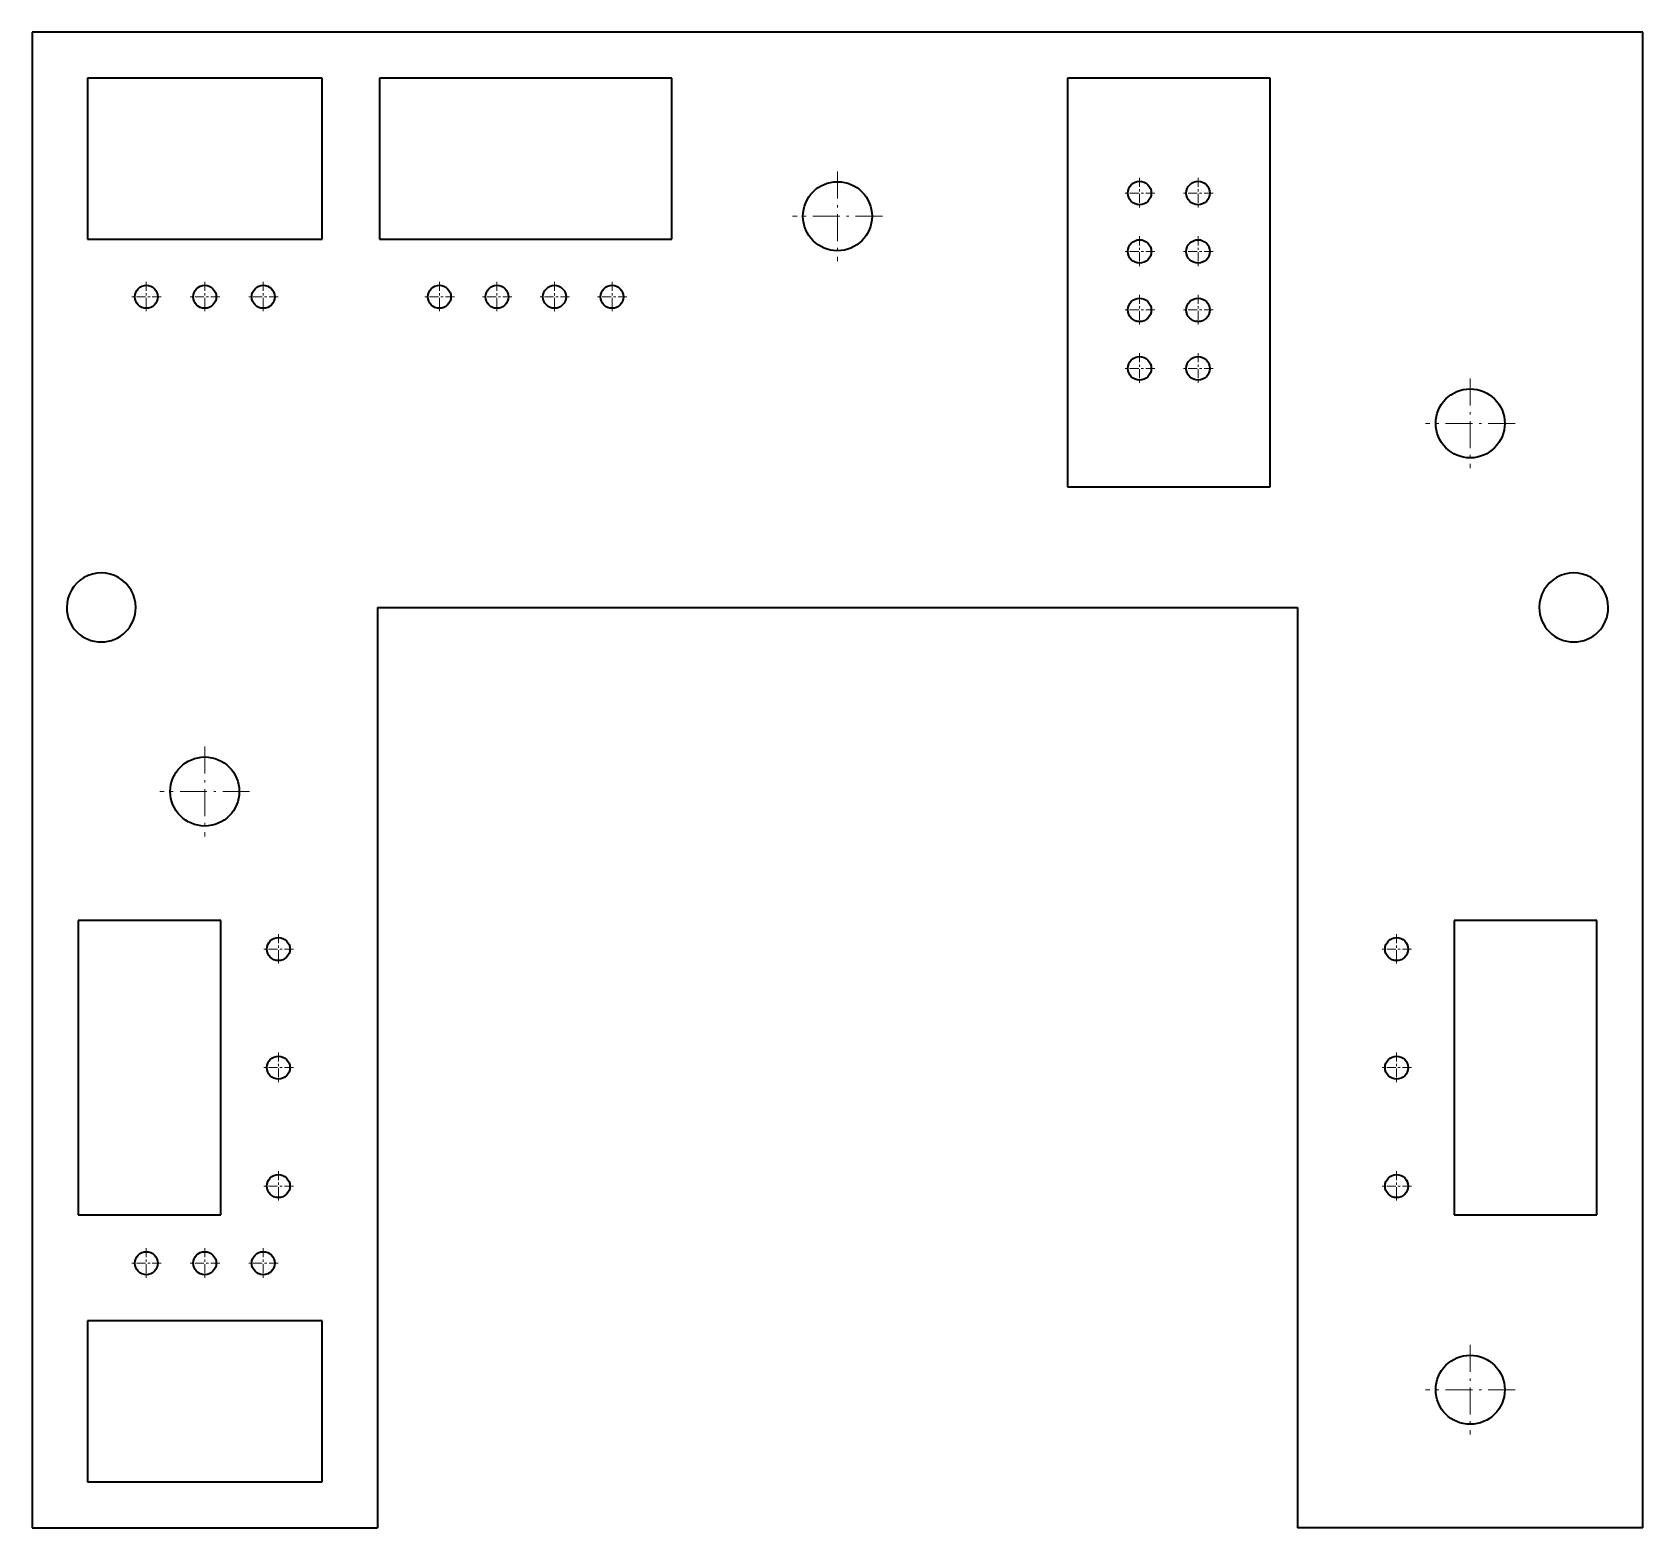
# Model space of a CAD drawing. Extents: x 559.5 to 629.5, y 388 to 453.
import ezdxf

# ---------------------------------------------------------------- set-up
doc = ezdxf.new("R2010")
doc.units = 0
doc.linetypes.add('DASHDOT', pattern=[18.5, 12, -3, 0.5, -3])

msp = doc.modelspace()

# ---------------------------------------------------------------- linework, layer by layer
at = {"color": 7, "lineweight": 35}
for p, q in [((559.5, 453), (559.5, 388)), ((629.5, 453), (559.5, 453)), ((629.5, 388), (629.5, 453)), ((574.5, 428), (574.5, 388)), ((574.5, 428), (614.5, 428)), ((614.5, 428), (614.5, 388))]:
    msp.add_line(p, q, dxfattribs=at)
at = {"color": 7, "lineweight": 35, "ltscale": 0.175}
for p, q in [((561.900024, 451), (561.900024, 444)), ((572.099976, 444), (572.099976, 451)), ((574.599976, 451), (574.599976, 444)), ((587.299988, 444), (587.299988, 451)), ((561.900024, 397), (561.900024, 390)), ((572.099976, 390), (572.099976, 397))]:
    msp.add_line(p, q, dxfattribs=at)
at = {"color": 7, "lineweight": 35, "ltscale": 0.254999}
for p, q in [((572.099976, 451), (561.900024, 451)), ((561.900024, 444), (572.099976, 444)), ((572.099976, 397), (561.900024, 397)), ((561.900024, 390), (572.099976, 390))]:
    msp.add_line(p, q, dxfattribs=at)
at = {"color": 7, "lineweight": 35, "ltscale": 0.3175}
for p, q in [((587.299988, 451), (574.599976, 451)), ((574.599976, 444), (587.299988, 444))]:
    msp.add_line(p, q, dxfattribs=at)
at = {"color": 7, "lineweight": 35, "ltscale": 0.444}
for p, q in [((604.5, 451), (604.5, 433.23999)), ((613.299988, 433.23999), (613.299988, 451))]:
    msp.add_line(p, q, dxfattribs=at)
at = {"color": 7, "lineweight": 35, "ltscale": 0.22}
for p, q in [((613.299988, 451), (604.5, 451)), ((604.5, 433.23999), (613.299988, 433.23999))]:
    msp.add_line(p, q, dxfattribs=at)
at = {"color": 7, "linetype": 'DASHDOT', "lineweight": 13, "ltscale": 0.097501}
for p, q in [((594.5, 446.950012), (594.5, 443.049988)), ((596.450012, 445), (592.549988, 445)), ((622, 437.950012), (622, 434.049988)), ((623.950012, 436), (620.049988, 436)), ((567, 421.950012), (567, 418.049988)), ((568.950012, 420), (565.049988, 420)), ((622, 395.950012), (622, 392.049988)), ((623.950012, 394), (620.049988, 394))]:
    msp.add_line(p, q, dxfattribs=at)
at = {"color": 7, "linetype": 'DASHDOT', "lineweight": 13, "ltscale": 0.03315}
for p, q in [((607.630005, 446.673004), (607.630005, 445.346985)), ((610.169983, 446.673004), (610.169983, 445.346985)), ((610.833008, 446.01001), (609.507019, 446.01001)), ((607.630005, 444.132996), (607.630005, 442.807007)), ((610.169983, 444.132996), (610.169983, 442.807007)), ((610.833008, 443.470001), (609.507019, 443.470001)), ((607.630005, 441.592987), (607.630005, 440.266998)), ((610.169983, 441.592987), (610.169983, 440.266998)), ((610.833008, 440.929993), (609.507019, 440.929993)), ((607.630005, 439.053009), (607.630005, 437.72699)), ((610.169983, 439.053009), (610.169983, 437.72699)), ((610.833008, 438.390015), (609.507019, 438.390015))]:
    msp.add_line(p, q, dxfattribs=at)
at = {"color": 7, "linetype": 'DASHDOT', "lineweight": 13, "ltscale": 0.033151}
for p, q in [((608.29303, 446.01001), (606.96698, 446.01001)), ((608.29303, 443.470001), (606.96698, 443.470001)), ((608.29303, 440.929993), (606.96698, 440.929993)), ((608.29303, 438.390015), (606.96698, 438.390015))]:
    msp.add_line(p, q, dxfattribs=at)
at = {"color": 7, "linetype": 'DASHDOT', "lineweight": 13, "ltscale": 0.0325}
for p, q in [((564.460022, 442.149994), (564.460022, 440.850006)), ((567, 442.149994), (567, 440.850006)), ((569.539978, 442.149994), (569.539978, 440.850006)), ((577.200012, 442.149994), (577.200012, 440.850006)), ((579.700012, 442.149994), (579.700012, 440.850006)), ((582.200012, 442.149994), (582.200012, 440.850006)), ((584.700012, 442.149994), (584.700012, 440.850006)), ((565.109985, 441.5), (563.809998, 441.5)), ((570.190002, 441.5), (568.890015, 441.5)), ((577.849976, 441.5), (576.549988, 441.5)), ((580.349976, 441.5), (579.049988, 441.5)), ((582.849976, 441.5), (581.549988, 441.5)), ((585.349976, 441.5), (584.049988, 441.5)), ((570.200012, 413.799988), (570.200012, 412.5)), ((618.799988, 413.799988), (618.799988, 412.5)), ((570.849976, 413.149994), (569.549988, 413.149994)), ((619.450012, 413.149994), (618.150024, 413.149994)), ((570.200012, 408.649994), (570.200012, 407.350006)), ((618.799988, 408.649994), (618.799988, 407.350006)), ((570.849976, 408), (569.549988, 408)), ((619.450012, 408), (618.150024, 408)), ((570.200012, 403.5), (570.200012, 402.200012)), ((618.799988, 403.5), (618.799988, 402.200012)), ((570.849976, 402.850006), (569.549988, 402.850006)), ((619.450012, 402.850006), (618.150024, 402.850006)), ((564.460022, 400.149994), (564.460022, 398.850006)), ((567, 400.149994), (567, 398.850006)), ((569.539978, 400.149994), (569.539978, 398.850006)), ((565.109985, 399.5), (563.809998, 399.5)), ((570.190002, 399.5), (568.890015, 399.5))]:
    msp.add_line(p, q, dxfattribs=at)
at = {"color": 7, "linetype": 'DASHDOT', "lineweight": 13, "ltscale": 0.032501}
for p, q in [((567.650024, 441.5), (566.349976, 441.5)), ((567.650024, 399.5), (566.349976, 399.5))]:
    msp.add_line(p, q, dxfattribs=at)
at = {"color": 7, "lineweight": 35, "ltscale": 0.155}
for p, q in [((567.700012, 414.399994), (561.5, 414.399994)), ((627.5, 414.399994), (621.299988, 414.399994)), ((561.5, 401.600006), (567.700012, 401.600006)), ((621.299988, 401.600006), (627.5, 401.600006))]:
    msp.add_line(p, q, dxfattribs=at)
at = {"color": 7, "lineweight": 35, "ltscale": 0.32}
for p, q in [((561.5, 414.399994), (561.5, 401.600006)), ((567.700012, 401.600006), (567.700012, 414.399994)), ((621.299988, 414.399994), (621.299988, 401.600006)), ((627.5, 401.600006), (627.5, 414.399994))]:
    msp.add_line(p, q, dxfattribs=at)
at = {"color": 7, "lineweight": 35, "ltscale": 0.375}
for p, q in [((559.5, 388), (574.5, 388)), ((629.5, 388), (614.5, 388))]:
    msp.add_line(p, q, dxfattribs=at)
at = {"color": 7, "lineweight": 35}
for centre, radius in [((594.5, 445), 1.5), ((607.630005, 446.01001), 0.51), ((610.169983, 446.01001), 0.51), ((607.630005, 443.470001), 0.51), ((610.169983, 443.470001), 0.51), ((564.460022, 441.5), 0.5), ((567, 441.5), 0.5), ((569.539978, 441.5), 0.5), ((577.200012, 441.5), 0.5), ((579.700012, 441.5), 0.5), ((582.200012, 441.5), 0.5), ((584.700012, 441.5), 0.5), ((607.630005, 440.929993), 0.51), ((610.169983, 440.929993), 0.51), ((607.630005, 438.390015), 0.51), ((610.169983, 438.390015), 0.51), ((622, 436), 1.5), ((567, 420), 1.5), ((570.200012, 413.149994), 0.5), ((618.799988, 413.149994), 0.5), ((570.200012, 408), 0.5), ((618.799988, 408), 0.5), ((570.200012, 402.850006), 0.5), ((618.799988, 402.850006), 0.5), ((564.460022, 399.5), 0.5), ((567, 399.5), 0.5), ((569.539978, 399.5), 0.5), ((622, 394), 1.5)]:
    msp.add_circle(centre, radius, dxfattribs=at)
for centre, start, end in [((562.5, 428), 0, 180.000005), ((626.5, 428), 360, 180.000005), ((562.5, 428), 180.000005, 360), ((626.5, 428), 180.000005, 360)]:
    msp.add_arc(centre, 1.5, start, end, dxfattribs=at)

doc.saveas('drawing.dxf')
